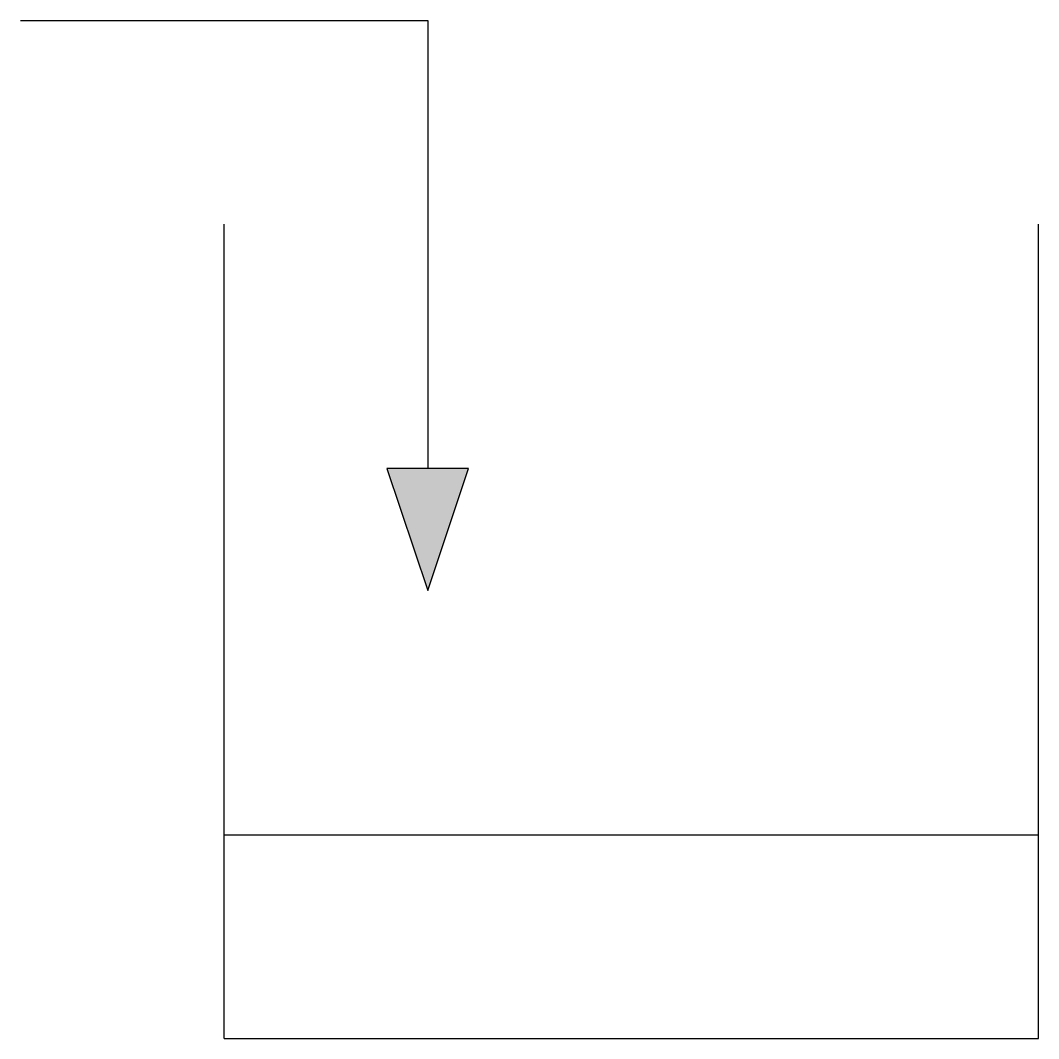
# Model space of a CAD drawing. Header units: millimetres. Extents: x -15 to 10, y 0 to 25.
import ezdxf

# ---------------------------------------------------------------- set-up
doc = ezdxf.new("R2010")
doc.units = ezdxf.units.MM
doc.layers.get('0').update_dxf_attribs({"lineweight": 25, "true_color": 0xffffff})

msp = doc.modelspace()

# ---------------------------------------------------------------- hatches: boundary and pattern name
msp.add_hatch(color=256).paths.add_polyline_path([(-6, 14), (-5, 11), (-4, 14)], flags=0)

# ---------------------------------------------------------------- linework, layer by layer
for p, q in [((-15, 25), (-5, 25)), ((-5, 25), (-5, 14)), ((-10, 0), (-10, 20)), ((10, 0), (10, 20)), ((-6, 14), (-5, 11)), ((-4, 14), (-6, 14)), ((-5, 11), (-4, 14)), ((-10, 5), (10, 5)), ((-10, 0), (10, 0))]:
    msp.add_line(p, q)

doc.saveas('drawing.dxf')
